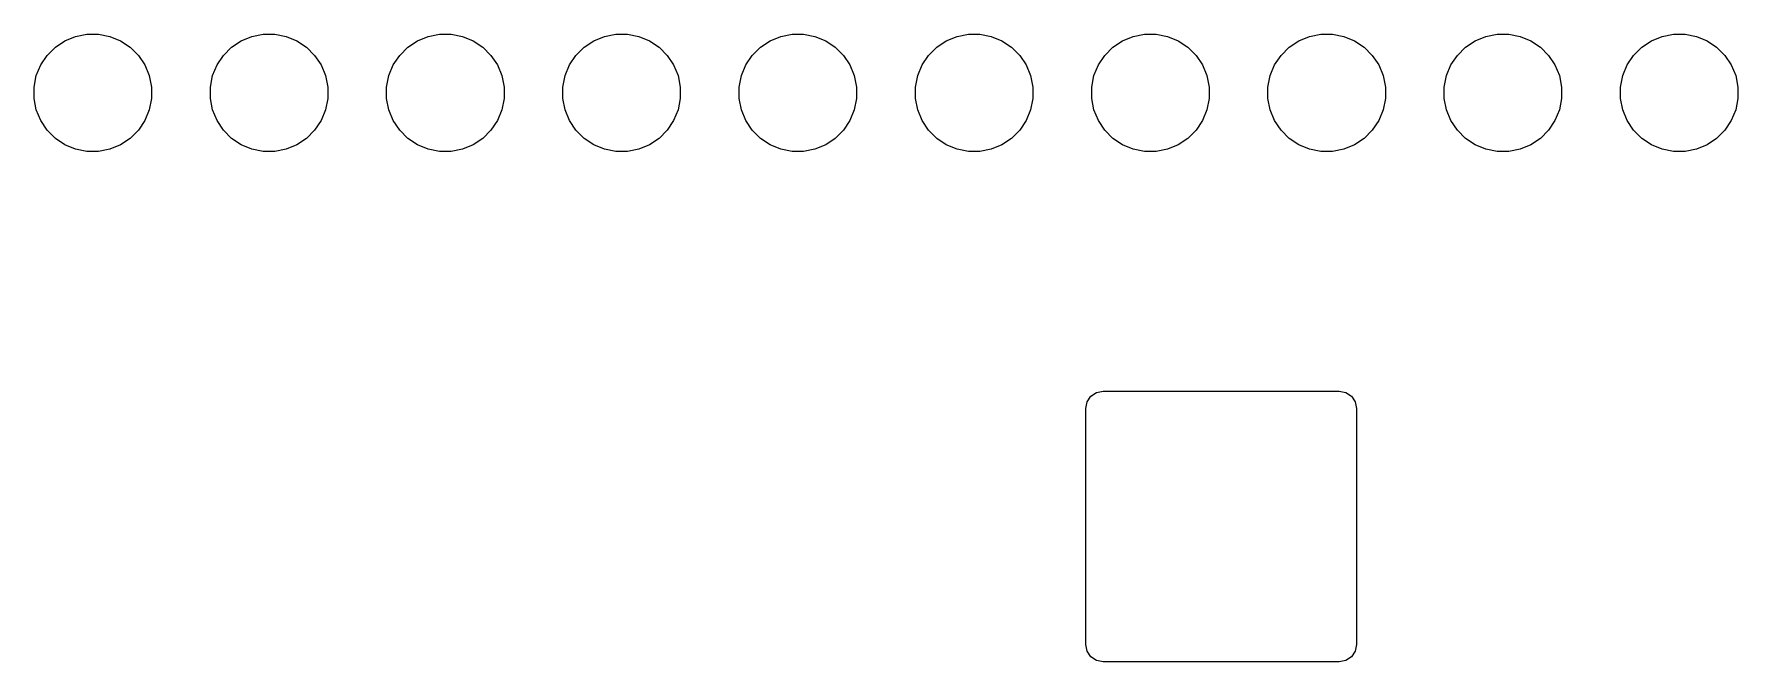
# Model space of a CAD drawing. Extents: x 82.6 to 179.2, y -147.9 to -51.2.
# Drawn here: x 106.39 to 130.95, y -61.7 to -52.65 of the extents above; entities that cross this region are included whole.
import ezdxf

# ---------------------------------------------------------------- set-up
doc = ezdxf.new("R2010")
doc.units = 0
doc.layers.add('BLACK', color=7, linetype='CONTINUOUS')

msp = doc.modelspace()

# ---------------------------------------------------------------- linework, layer by layer
at = {"layer": 'BLACK', "linetype": 'CONTINUOUS'}
for p, q in [((106.700766, -52.842941), (106.839313, -52.750367)), ((106.839313, -52.750367), (106.993258, -52.686601)), ((106.993258, -52.686601), (107.156685, -52.654093)), ((107.156685, -52.654093), (107.323315, -52.654093)), ((107.323315, -52.654093), (107.486742, -52.686601)), ((107.486742, -52.686601), (107.640687, -52.750367)), ((107.640687, -52.750367), (107.779234, -52.842941)), ((109.240766, -52.842941), (109.379313, -52.750367)), ((109.379313, -52.750367), (109.533258, -52.686601)), ((109.533258, -52.686601), (109.696685, -52.654093)), ((109.696685, -52.654093), (109.863315, -52.654093)), ((109.863315, -52.654093), (110.026742, -52.686601)), ((110.026742, -52.686601), (110.180687, -52.750367)), ((110.180687, -52.750367), (110.319234, -52.842941)), ((111.780766, -52.842941), (111.919313, -52.750367)), ((111.919313, -52.750367), (112.073258, -52.686601)), ((112.073258, -52.686601), (112.236685, -52.654093)), ((112.236685, -52.654093), (112.403315, -52.654093)), ((112.403315, -52.654093), (112.566742, -52.686601)), ((112.566742, -52.686601), (112.720687, -52.750367)), ((112.720687, -52.750367), (112.859234, -52.842941)), ((114.320766, -52.842941), (114.459313, -52.750367)), ((114.459313, -52.750367), (114.613258, -52.686601)), ((114.613258, -52.686601), (114.776685, -52.654093)), ((114.776685, -52.654093), (114.943315, -52.654093)), ((114.943315, -52.654093), (115.106742, -52.686601)), ((115.106742, -52.686601), (115.260687, -52.750367)), ((115.260687, -52.750367), (115.399234, -52.842941)), ((116.860766, -52.842941), (116.999313, -52.750367)), ((116.999313, -52.750367), (117.153258, -52.686601)), ((117.153258, -52.686601), (117.316685, -52.654093)), ((117.316685, -52.654093), (117.483315, -52.654093)), ((117.483315, -52.654093), (117.646742, -52.686601)), ((117.646742, -52.686601), (117.800687, -52.750367)), ((117.800687, -52.750367), (117.939234, -52.842941)), ((119.400766, -52.842941), (119.539313, -52.750367)), ((119.539313, -52.750367), (119.693258, -52.686601)), ((119.693258, -52.686601), (119.856685, -52.654093)), ((119.856685, -52.654093), (120.023315, -52.654093)), ((120.023315, -52.654093), (120.186742, -52.686601)), ((120.186742, -52.686601), (120.340687, -52.750367)), ((120.340687, -52.750367), (120.479234, -52.842941)), ((121.940766, -52.842941), (122.079313, -52.750367)), ((122.079313, -52.750367), (122.233258, -52.686601)), ((122.233258, -52.686601), (122.396685, -52.654093)), ((122.396685, -52.654093), (122.563315, -52.654093)), ((122.563315, -52.654093), (122.726742, -52.686601)), ((122.726742, -52.686601), (122.880687, -52.750367)), ((122.880687, -52.750367), (123.019234, -52.842941)), ((124.480766, -52.842941), (124.619313, -52.750367)), ((124.619313, -52.750367), (124.773258, -52.686601)), ((124.773258, -52.686601), (124.936685, -52.654093)), ((124.936685, -52.654093), (125.103315, -52.654093)), ((125.103315, -52.654093), (125.266742, -52.686601)), ((125.266742, -52.686601), (125.420687, -52.750367)), ((125.420687, -52.750367), (125.559234, -52.842941)), ((127.020766, -52.842941), (127.159313, -52.750367)), ((127.159313, -52.750367), (127.313258, -52.686601)), ((127.313258, -52.686601), (127.476685, -52.654093)), ((127.476685, -52.654093), (127.643315, -52.654093)), ((127.643315, -52.654093), (127.806742, -52.686601)), ((127.806742, -52.686601), (127.960687, -52.750367)), ((127.960687, -52.750367), (128.099234, -52.842941)), ((129.560766, -52.842941), (129.699313, -52.750367)), ((129.699313, -52.750367), (129.853258, -52.686601)), ((129.853258, -52.686601), (130.016685, -52.654093)), ((130.016685, -52.654093), (130.183315, -52.654093)), ((130.183315, -52.654093), (130.346742, -52.686601)), ((130.346742, -52.686601), (130.500687, -52.750367)), ((130.500687, -52.750367), (130.639234, -52.842941)), ((106.490367, -53.099313), (106.582941, -52.960766)), ((106.582941, -52.960766), (106.700766, -52.842941)), ((107.779234, -52.842941), (107.897059, -52.960766)), ((107.897059, -52.960766), (107.989633, -53.099313)), ((109.030367, -53.099313), (109.122941, -52.960766)), ((109.122941, -52.960766), (109.240766, -52.842941)), ((110.319234, -52.842941), (110.437059, -52.960766)), ((110.437059, -52.960766), (110.529633, -53.099313)), ((111.570367, -53.099313), (111.662941, -52.960766)), ((111.662941, -52.960766), (111.780766, -52.842941)), ((112.859234, -52.842941), (112.977059, -52.960766)), ((112.977059, -52.960766), (113.069633, -53.099313)), ((114.110367, -53.099313), (114.202941, -52.960766)), ((114.202941, -52.960766), (114.320766, -52.842941)), ((115.399234, -52.842941), (115.517059, -52.960766)), ((115.517059, -52.960766), (115.609633, -53.099313)), ((116.650367, -53.099313), (116.742941, -52.960766)), ((116.742941, -52.960766), (116.860766, -52.842941)), ((117.939234, -52.842941), (118.057059, -52.960766)), ((118.057059, -52.960766), (118.149633, -53.099313)), ((119.190367, -53.099313), (119.282941, -52.960766)), ((119.282941, -52.960766), (119.400766, -52.842941)), ((120.479234, -52.842941), (120.597059, -52.960766)), ((120.597059, -52.960766), (120.689633, -53.099313)), ((121.730367, -53.099313), (121.822941, -52.960766)), ((121.822941, -52.960766), (121.940766, -52.842941)), ((123.019234, -52.842941), (123.137059, -52.960766)), ((123.137059, -52.960766), (123.229633, -53.099313)), ((124.270367, -53.099313), (124.362941, -52.960766)), ((124.362941, -52.960766), (124.480766, -52.842941)), ((125.559234, -52.842941), (125.677059, -52.960766)), ((125.677059, -52.960766), (125.769633, -53.099313)), ((126.810367, -53.099313), (126.902941, -52.960766)), ((126.902941, -52.960766), (127.020766, -52.842941)), ((128.099234, -52.842941), (128.217059, -52.960766)), ((128.217059, -52.960766), (128.309633, -53.099313)), ((129.350367, -53.099313), (129.442941, -52.960766)), ((129.442941, -52.960766), (129.560766, -52.842941)), ((130.639234, -52.842941), (130.757059, -52.960766)), ((130.757059, -52.960766), (130.849633, -53.099313)), ((106.394093, -53.416685), (106.426601, -53.253258)), ((106.426601, -53.253258), (106.490367, -53.099313)), ((107.989633, -53.099313), (108.053399, -53.253258)), ((108.053399, -53.253258), (108.085907, -53.416685)), ((108.934093, -53.416685), (108.966601, -53.253258)), ((108.966601, -53.253258), (109.030367, -53.099313)), ((110.529633, -53.099313), (110.593399, -53.253258)), ((110.593399, -53.253258), (110.625907, -53.416685)), ((111.474093, -53.416685), (111.506601, -53.253258)), ((111.506601, -53.253258), (111.570367, -53.099313)), ((113.069633, -53.099313), (113.133399, -53.253258)), ((113.133399, -53.253258), (113.165907, -53.416685)), ((114.014093, -53.416685), (114.046601, -53.253258)), ((114.046601, -53.253258), (114.110367, -53.099313)), ((115.609633, -53.099313), (115.673399, -53.253258)), ((115.673399, -53.253258), (115.705907, -53.416685)), ((116.554093, -53.416685), (116.586601, -53.253258)), ((116.586601, -53.253258), (116.650367, -53.099313)), ((118.149633, -53.099313), (118.213399, -53.253258)), ((118.213399, -53.253258), (118.245907, -53.416685)), ((119.094093, -53.416685), (119.126601, -53.253258)), ((119.126601, -53.253258), (119.190367, -53.099313)), ((120.689633, -53.099313), (120.753399, -53.253258)), ((120.753399, -53.253258), (120.785907, -53.416685)), ((121.634093, -53.416685), (121.666601, -53.253258)), ((121.666601, -53.253258), (121.730367, -53.099313)), ((123.229633, -53.099313), (123.293399, -53.253258)), ((123.293399, -53.253258), (123.325907, -53.416685)), ((124.174093, -53.416685), (124.206601, -53.253258)), ((124.206601, -53.253258), (124.270367, -53.099313)), ((125.769633, -53.099313), (125.833399, -53.253258)), ((125.833399, -53.253258), (125.865907, -53.416685)), ((126.714093, -53.416685), (126.746601, -53.253258)), ((126.746601, -53.253258), (126.810367, -53.099313)), ((128.309633, -53.099313), (128.373399, -53.253258)), ((128.373399, -53.253258), (128.405907, -53.416685)), ((129.254093, -53.416685), (129.286601, -53.253258)), ((129.286601, -53.253258), (129.350367, -53.099313)), ((130.849633, -53.099313), (130.913399, -53.253258)), ((130.913399, -53.253258), (130.945907, -53.416685)), ((106.394093, -53.583315), (106.394093, -53.416685)), ((108.085907, -53.416685), (108.085907, -53.583315)), ((108.934093, -53.583315), (108.934093, -53.416685)), ((110.625907, -53.416685), (110.625907, -53.583315)), ((111.474093, -53.583315), (111.474093, -53.416685)), ((113.165907, -53.416685), (113.165907, -53.583315)), ((114.014093, -53.583315), (114.014093, -53.416685)), ((115.705907, -53.416685), (115.705907, -53.583315)), ((116.554093, -53.583315), (116.554093, -53.416685)), ((118.245907, -53.416685), (118.245907, -53.583315)), ((119.094093, -53.583315), (119.094093, -53.416685)), ((120.785907, -53.416685), (120.785907, -53.583315)), ((121.634093, -53.583315), (121.634093, -53.416685)), ((123.325907, -53.416685), (123.325907, -53.583315)), ((124.174093, -53.583315), (124.174093, -53.416685)), ((125.865907, -53.416685), (125.865907, -53.583315)), ((126.714093, -53.583315), (126.714093, -53.416685)), ((128.405907, -53.416685), (128.405907, -53.583315)), ((129.254093, -53.583315), (129.254093, -53.416685)), ((130.945907, -53.416685), (130.945907, -53.583315)), ((106.426601, -53.746742), (106.394093, -53.583315)), ((106.490367, -53.900687), (106.426601, -53.746742)), ((108.053399, -53.746742), (107.989633, -53.900687)), ((108.085907, -53.583315), (108.053399, -53.746742)), ((108.966601, -53.746742), (108.934093, -53.583315)), ((109.030367, -53.900687), (108.966601, -53.746742)), ((110.593399, -53.746742), (110.529633, -53.900687)), ((110.625907, -53.583315), (110.593399, -53.746742)), ((111.506601, -53.746742), (111.474093, -53.583315)), ((111.570367, -53.900687), (111.506601, -53.746742)), ((113.133399, -53.746742), (113.069633, -53.900687)), ((113.165907, -53.583315), (113.133399, -53.746742)), ((114.046601, -53.746742), (114.014093, -53.583315)), ((114.110367, -53.900687), (114.046601, -53.746742)), ((115.673399, -53.746742), (115.609633, -53.900687)), ((115.705907, -53.583315), (115.673399, -53.746742)), ((116.586601, -53.746742), (116.554093, -53.583315)), ((116.650367, -53.900687), (116.586601, -53.746742)), ((118.213399, -53.746742), (118.149633, -53.900687)), ((118.245907, -53.583315), (118.213399, -53.746742)), ((119.126601, -53.746742), (119.094093, -53.583315)), ((119.190367, -53.900687), (119.126601, -53.746742)), ((120.753399, -53.746742), (120.689633, -53.900687)), ((120.785907, -53.583315), (120.753399, -53.746742)), ((121.666601, -53.746742), (121.634093, -53.583315)), ((121.730367, -53.900687), (121.666601, -53.746742)), ((123.293399, -53.746742), (123.229633, -53.900687)), ((123.325907, -53.583315), (123.293399, -53.746742)), ((124.206601, -53.746742), (124.174093, -53.583315)), ((124.270367, -53.900687), (124.206601, -53.746742)), ((125.833399, -53.746742), (125.769633, -53.900687)), ((125.865907, -53.583315), (125.833399, -53.746742)), ((126.746601, -53.746742), (126.714093, -53.583315)), ((126.810367, -53.900687), (126.746601, -53.746742)), ((128.373399, -53.746742), (128.309633, -53.900687)), ((128.405907, -53.583315), (128.373399, -53.746742)), ((129.286601, -53.746742), (129.254093, -53.583315)), ((129.350367, -53.900687), (129.286601, -53.746742)), ((130.913399, -53.746742), (130.849633, -53.900687)), ((130.945907, -53.583315), (130.913399, -53.746742)), ((106.582941, -54.039234), (106.490367, -53.900687)), ((107.989633, -53.900687), (107.897059, -54.039234)), ((109.122941, -54.039234), (109.030367, -53.900687)), ((110.529633, -53.900687), (110.437059, -54.039234)), ((111.662941, -54.039234), (111.570367, -53.900687)), ((113.069633, -53.900687), (112.977059, -54.039234)), ((114.202941, -54.039234), (114.110367, -53.900687)), ((115.609633, -53.900687), (115.517059, -54.039234)), ((116.742941, -54.039234), (116.650367, -53.900687)), ((118.149633, -53.900687), (118.057059, -54.039234)), ((119.282941, -54.039234), (119.190367, -53.900687)), ((120.689633, -53.900687), (120.597059, -54.039234)), ((121.822941, -54.039234), (121.730367, -53.900687)), ((123.229633, -53.900687), (123.137059, -54.039234)), ((124.362941, -54.039234), (124.270367, -53.900687)), ((125.769633, -53.900687), (125.677059, -54.039234)), ((126.902941, -54.039234), (126.810367, -53.900687)), ((128.309633, -53.900687), (128.217059, -54.039234)), ((129.442941, -54.039234), (129.350367, -53.900687)), ((130.849633, -53.900687), (130.757059, -54.039234)), ((106.700766, -54.157059), (106.582941, -54.039234)), ((106.839313, -54.249633), (106.700766, -54.157059)), ((106.993258, -54.313399), (106.839313, -54.249633)), ((107.640687, -54.249633), (107.486742, -54.313399)), ((107.779234, -54.157059), (107.640687, -54.249633)), ((107.897059, -54.039234), (107.779234, -54.157059)), ((109.240766, -54.157059), (109.122941, -54.039234)), ((109.379313, -54.249633), (109.240766, -54.157059)), ((109.533258, -54.313399), (109.379313, -54.249633)), ((110.180687, -54.249633), (110.026742, -54.313399)), ((110.319234, -54.157059), (110.180687, -54.249633)), ((110.437059, -54.039234), (110.319234, -54.157059)), ((111.780766, -54.157059), (111.662941, -54.039234)), ((111.919313, -54.249633), (111.780766, -54.157059)), ((112.073258, -54.313399), (111.919313, -54.249633)), ((112.720687, -54.249633), (112.566742, -54.313399)), ((112.859234, -54.157059), (112.720687, -54.249633)), ((112.977059, -54.039234), (112.859234, -54.157059)), ((114.320766, -54.157059), (114.202941, -54.039234)), ((114.459313, -54.249633), (114.320766, -54.157059)), ((114.613258, -54.313399), (114.459313, -54.249633)), ((115.260687, -54.249633), (115.106742, -54.313399)), ((115.399234, -54.157059), (115.260687, -54.249633)), ((115.517059, -54.039234), (115.399234, -54.157059)), ((116.860766, -54.157059), (116.742941, -54.039234)), ((116.999313, -54.249633), (116.860766, -54.157059)), ((117.153258, -54.313399), (116.999313, -54.249633)), ((117.800687, -54.249633), (117.646742, -54.313399)), ((117.939234, -54.157059), (117.800687, -54.249633)), ((118.057059, -54.039234), (117.939234, -54.157059)), ((119.400766, -54.157059), (119.282941, -54.039234)), ((119.539313, -54.249633), (119.400766, -54.157059)), ((119.693258, -54.313399), (119.539313, -54.249633)), ((120.340687, -54.249633), (120.186742, -54.313399)), ((120.479234, -54.157059), (120.340687, -54.249633)), ((120.597059, -54.039234), (120.479234, -54.157059)), ((121.940766, -54.157059), (121.822941, -54.039234)), ((122.079313, -54.249633), (121.940766, -54.157059)), ((122.233258, -54.313399), (122.079313, -54.249633)), ((122.880687, -54.249633), (122.726742, -54.313399)), ((123.019234, -54.157059), (122.880687, -54.249633)), ((123.137059, -54.039234), (123.019234, -54.157059)), ((124.480766, -54.157059), (124.362941, -54.039234)), ((124.619313, -54.249633), (124.480766, -54.157059)), ((124.773258, -54.313399), (124.619313, -54.249633)), ((125.420687, -54.249633), (125.266742, -54.313399)), ((125.559234, -54.157059), (125.420687, -54.249633)), ((125.677059, -54.039234), (125.559234, -54.157059)), ((127.020766, -54.157059), (126.902941, -54.039234)), ((127.159313, -54.249633), (127.020766, -54.157059)), ((127.313258, -54.313399), (127.159313, -54.249633)), ((127.960687, -54.249633), (127.806742, -54.313399)), ((128.099234, -54.157059), (127.960687, -54.249633)), ((128.217059, -54.039234), (128.099234, -54.157059)), ((129.560766, -54.157059), (129.442941, -54.039234)), ((129.699313, -54.249633), (129.560766, -54.157059)), ((129.853258, -54.313399), (129.699313, -54.249633)), ((130.500687, -54.249633), (130.346742, -54.313399)), ((130.639234, -54.157059), (130.500687, -54.249633)), ((130.757059, -54.039234), (130.639234, -54.157059)), ((107.156685, -54.345907), (106.993258, -54.313399)), ((107.323315, -54.345907), (107.156685, -54.345907)), ((107.486742, -54.313399), (107.323315, -54.345907)), ((109.696685, -54.345907), (109.533258, -54.313399)), ((109.863315, -54.345907), (109.696685, -54.345907)), ((110.026742, -54.313399), (109.863315, -54.345907)), ((112.236685, -54.345907), (112.073258, -54.313399)), ((112.403315, -54.345907), (112.236685, -54.345907)), ((112.566742, -54.313399), (112.403315, -54.345907)), ((114.776685, -54.345907), (114.613258, -54.313399)), ((114.943315, -54.345907), (114.776685, -54.345907)), ((115.106742, -54.313399), (114.943315, -54.345907)), ((117.316685, -54.345907), (117.153258, -54.313399)), ((117.483315, -54.345907), (117.316685, -54.345907)), ((117.646742, -54.313399), (117.483315, -54.345907)), ((119.856685, -54.345907), (119.693258, -54.313399)), ((120.023315, -54.345907), (119.856685, -54.345907)), ((120.186742, -54.313399), (120.023315, -54.345907)), ((122.396685, -54.345907), (122.233258, -54.313399)), ((122.563315, -54.345907), (122.396685, -54.345907)), ((122.726742, -54.313399), (122.563315, -54.345907)), ((124.936685, -54.345907), (124.773258, -54.313399)), ((125.103315, -54.345907), (124.936685, -54.345907)), ((125.266742, -54.313399), (125.103315, -54.345907)), ((127.476685, -54.345907), (127.313258, -54.313399)), ((127.643315, -54.345907), (127.476685, -54.345907)), ((127.806742, -54.313399), (127.643315, -54.345907)), ((130.016685, -54.345907), (129.853258, -54.313399)), ((130.183315, -54.345907), (130.016685, -54.345907)), ((130.346742, -54.313399), (130.183315, -54.345907)), ((121.56903, -57.95433), (121.623224, -57.873224)), ((121.623224, -57.873224), (121.70433, -57.81903)), ((121.70433, -57.81903), (121.800002, -57.8)), ((121.800002, -57.8), (125.199998, -57.8)), ((125.199998, -57.8), (125.29567, -57.81903)), ((125.29567, -57.81903), (125.376776, -57.873224)), ((125.376776, -57.873224), (125.43097, -57.95433)), ((121.55, -58.050002), (121.56903, -57.95433)), ((121.55, -61.449998), (121.55, -58.050002)), ((125.43097, -57.95433), (125.45, -58.050002)), ((125.45, -58.050002), (125.45, -61.449998)), ((121.56903, -61.54567), (121.55, -61.449998)), ((121.623224, -61.626776), (121.56903, -61.54567)), ((125.43097, -61.54567), (125.376776, -61.626776)), ((125.45, -61.449998), (125.43097, -61.54567)), ((121.70433, -61.68097), (121.623224, -61.626776)), ((121.800002, -61.7), (121.70433, -61.68097)), ((125.199998, -61.7), (121.800002, -61.7)), ((125.29567, -61.68097), (125.199998, -61.7)), ((125.376776, -61.626776), (125.29567, -61.68097))]:
    msp.add_line(p, q, dxfattribs=at)

doc.saveas('drawing.dxf')
